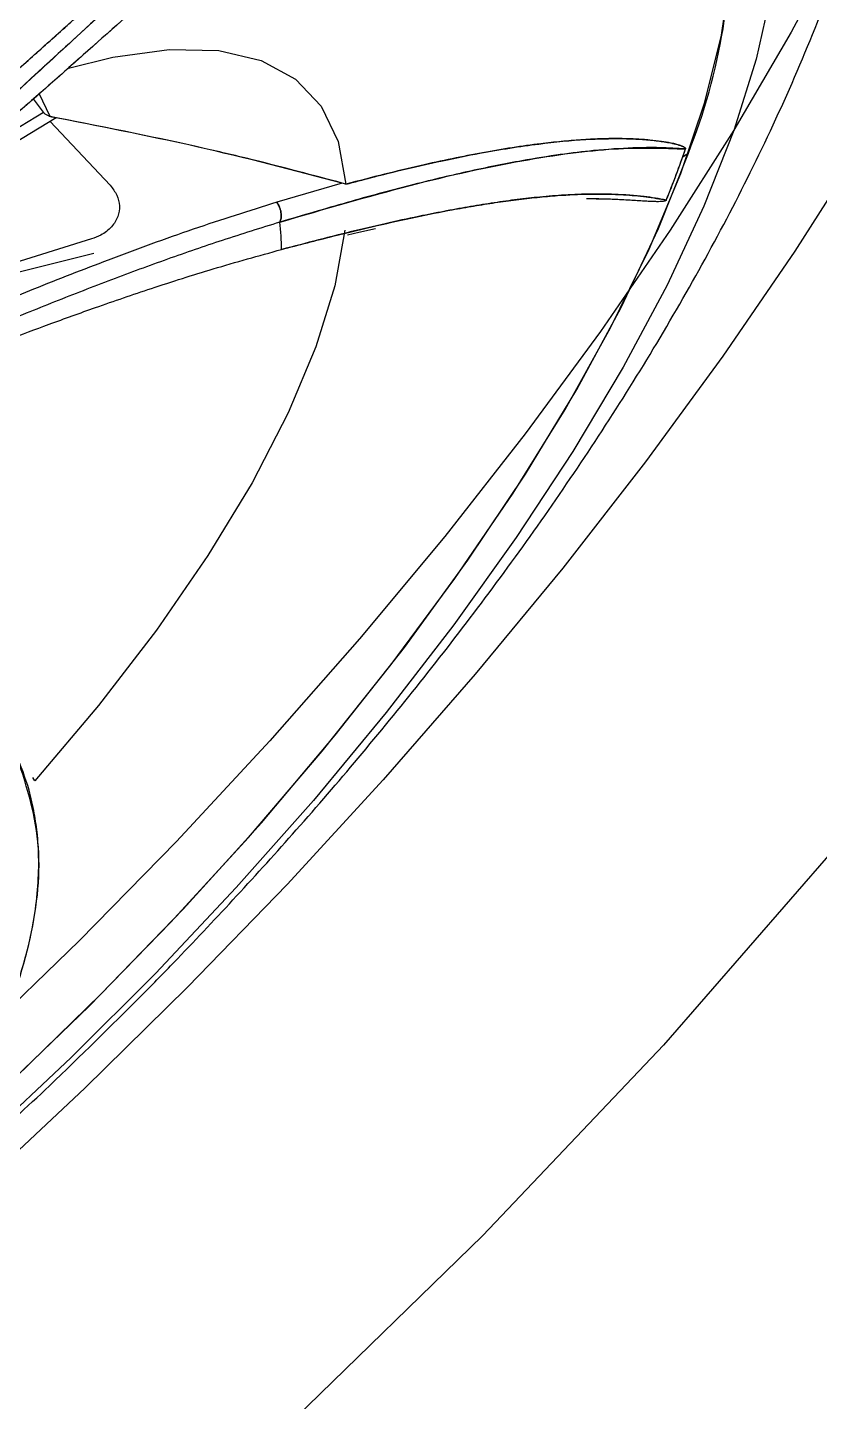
# Model space of a CAD drawing. Header units: inches. Extents: x -1 to 81, y -22 to 129.
# Drawn here: x 14.871 to 15.978, y 65.889 to 67.81 of the extents above; entities that cross this region are included whole.
import ezdxf

# ---------------------------------------------------------------- set-up
doc = ezdxf.new("R2010")
doc.units = ezdxf.units.IN
doc.header["$MEASUREMENT"] = 0
doc.layers.add('1', color=4, linetype='Continuous')

# ---------------------------------------------------------------- blocks, each defined once
blk = doc.blocks.new('2020 HS PILLOW')
at = {"layer": '1', "color": 2}
for points, knots in [([(5.8034, -0.0127), (5.5758, -0.0117), (5.1207, -0.0097), (4.4379, -0.0073), (3.7551, -0.0052), (3.0724, -0.0034), (2.3896, -0.0021), (1.7069, -0.001), (1.0241, -0.0003), (0.3414, 0), (-0.3414, 0), (-1.0241, -0.0003), (-1.7069, -0.001), (-2.3896, -0.0021), (-3.0724, -0.0034), (-3.7551, -0.0052), (-4.4379, -0.0073), (-5.1207, -0.0097), (-5.5758, -0.0117), (-5.8034, -0.0127)], [0, 0, 0, 0, 0.058824, 0.117648, 0.176472, 0.235295, 0.294119, 0.352942, 0.411765, 0.470588, 0.529412, 0.588235, 0.647058, 0.705881, 0.764705, 0.823528, 0.882352, 0.941176, 1, 1, 1, 1]), ([(5.8027, -0.0093), (4.0523, -0.005), (0.1838, 0.0045), (-3.6846, -0.0044), (-5.8027, -0.0093)], [0, 0, 0, 0, 0.452479, 1, 1, 1, 1]), ([(-5.1105, -0.9929), (-5.0125, -0.992), (-4.8162, -0.9901), (-4.5213, -0.9874), (-4.2256, -0.9849), (-3.929, -0.9826), (-3.6317, -0.9804), (-3.3335, -0.9784), (-3.0345, -0.9766), (-2.7347, -0.9749), (-2.4341, -0.9734), (-2.1327, -0.9721), (-1.8304, -0.9709), (-1.5274, -0.9699), (-1.2235, -0.9691), (-0.9188, -0.9685), (-0.6132, -0.968), (-0.3069, -0.9677), (0.0908, -0.9676), (0.5785, -0.9679), (1.1551, -0.9689), (1.7288, -0.9705), (2.2996, -0.9727), (2.8674, -0.9755), (3.4323, -0.979), (3.9943, -0.983), (4.5534, -0.9876), (4.9251, -0.9912), (5.1105, -0.9929)], [0, 0, 0, 0, 0.028776, 0.057631, 0.086566, 0.11558, 0.144673, 0.173846, 0.203098, 0.232429, 0.26184, 0.291331, 0.320902, 0.350552, 0.380282, 0.410091, 0.439981, 0.46995, 0.5, 0.556693, 0.613101, 0.669223, 0.725062, 0.780616, 0.835887, 0.890874, 0.945579, 1, 1, 1, 1])]:
    blk.add_open_spline(points, degree=3, knots=knots, dxfattribs=at)
blk = doc.blocks.new('2026 PACE')
at = {"color": 8, "linetype": 'Continuous', "lineweight": 25}
blk.add_line((15.3408, 67.4633), (15.4642, 67.4944), dxfattribs=at)
at = {"color": 8, "linetype": 'Continuous', "lineweight": 25, "flags": 128}
blk.add_lwpolyline([(16.4111, 67.8591), (16.3901, 67.7655), (16.3587, 67.6656), (16.3587, 67.6656)], dxfattribs=at)
at = {"color": 8, "linetype": 'Continuous', "lineweight": 25}
for points, knots in [([(15.7199, 67.5655), (15.6811, 67.5533), (15.6044, 67.5292), (15.49, 67.4873), (15.3852, 67.4463), (15.2919, 67.4079), (15.2331, 67.3825), (15.2047, 67.3703)], [0, 0, 0, 0, 0.23749, 0.470692, 0.670391, 0.840251, 1, 1, 1, 1]), ([(15.7241, 67.5376), (15.6974, 67.5294), (15.646, 67.5134), (15.5671, 67.4861), (15.489, 67.4574), (15.4096, 67.4265), (15.3157, 67.3885), (15.2477, 67.3592), (15.2067, 67.3415)], [0, 0, 0, 0, 0.163946, 0.315278, 0.467646, 0.619723, 0.770778, 1, 1, 1, 1])]:
    blk.add_open_spline(points, degree=3, knots=knots, dxfattribs=at)
at = {"layer": '1', "color": 4, "linetype": 'Continuous', "lineweight": 25}
for p, q in [((15.3935, 67.6913), (15.3795, 67.7099)), ((15.403, 67.6851), (15.3878, 67.7173)), ((15.2863, 67.6261), (15.3935, 67.6913)), ((15.4115, 67.6835), (15.2924, 67.6115)), ((15.4028, 67.6785), (15.4869, 67.5891)), ((15.8113, 67.5922), (15.7199, 67.5655)), ((15.8113, 67.5922), (15.7199, 67.5655)), ((15.8164, 67.5907), (15.8113, 67.5922)), ((15.8164, 67.5907), (15.8113, 67.5922)), ((15.4606, 67.5142), (15.3372, 67.4756)), ((15.8187, 67.5197), (15.8346, 67.5236)), ((15.8346, 67.5236), (15.8576, 67.5287)), ((15.3814, 66.7567), (15.379, 66.7613))]:
    blk.add_line(p, q, dxfattribs=at)
at = {"layer": '1', "color": 3, "linetype": 'Continuous', "lineweight": 25, "flags": 128}
for points in [[(16.4972, 66.6591), (16.2603, 66.3872), (16.008, 66.121), (15.7457, 65.8659), (15.4731, 65.6211), (15.1954, 65.3913), (14.9175, 65.1808), (14.6393, 64.9893), (14.3658, 64.8206), (14.0976, 64.6761), (13.8392, 64.5582), (13.5954, 64.469), (13.3657, 64.4092), (13.1559, 64.3803), (12.9699, 64.3825), (12.8086, 64.4165), (12.6752, 64.4813)], [(16.536, 67.6417), (16.4439, 67.4971), (16.3435, 67.3505), (16.2352, 67.2025), (16.1195, 67.054), (15.9971, 66.9056), (15.8685, 66.758), (15.7343, 66.6119), (15.5951, 66.4681), (15.4516, 66.3271), (15.3045, 66.1897), (15.1545, 66.0565), (15.0023, 65.9281), (14.8487, 65.8053)], [(16.51, 67.9369), (16.4389, 67.8033), (16.3587, 67.6663), (16.2697, 67.5266), (16.1723, 67.3849), (16.0672, 67.2419), (15.9547, 67.0984), (15.8355, 66.9551), (15.7103, 66.8127), (15.5795, 66.6719), (15.444, 66.5335), (15.3043, 66.3982), (15.1613, 66.2667), (15.0155, 66.1395), (14.8679, 66.0175), (14.719, 65.9011), (14.5697, 65.7911)]]:
    blk.add_lwpolyline(points, dxfattribs=at)
at = {"layer": '1', "color": 4, "linetype": 'Continuous', "lineweight": 25, "flags": 128}
for points in [[(14.718, 65.8351), (14.8434, 65.9211), (14.9691, 66.0142), (15.0943, 66.1135), (15.2181, 66.2185), (15.3394, 66.3281), (15.4575, 66.4418), (15.5714, 66.5586), (15.6802, 66.6777), (15.7833, 66.7981), (15.8798, 66.9191), (15.9689, 67.0396), (16.0502, 67.1588), (16.1229, 67.2759), (16.1864, 67.3899), (16.2405, 67.5), (16.2845, 67.6054), (16.3183, 67.7054), (16.3415, 67.7991), (16.3541, 67.8859), (16.3558, 67.9651), (16.3523, 68.0035)], [(15.4266, 67.7524), (15.4905, 67.7682), (15.5695, 67.779), (15.639, 67.7774), (15.6981, 67.7635), (15.746, 67.7374), (15.782, 67.6996), (15.8056, 67.6504), (15.8164, 67.5907)], [(15.4266, 67.7524), (15.4905, 67.7682), (15.5695, 67.779), (15.639, 67.7774), (15.6981, 67.7635), (15.746, 67.7374), (15.782, 67.6996), (15.8056, 67.6504), (15.8164, 67.5907)], [(16.3587, 67.6656), (16.3169, 67.5601), (16.2653, 67.4496), (16.204, 67.3351), (16.1336, 67.2172), (16.0545, 67.0968), (15.9672, 66.9748), (15.8725, 66.852), (15.7709, 66.7293), (15.6632, 66.6075), (15.5501, 66.4875), (15.4324, 66.3701), (15.311, 66.2562), (15.1867, 66.1465), (15.0603, 66.0418), (14.9328, 65.9429), (14.8051, 65.8505), (14.6779, 65.7651), (14.5524, 65.6875), (14.4292, 65.618), (14.3093, 65.5573), (14.1936, 65.5058), (14.0827, 65.4638), (14.0709, 65.4597)], [(14.7254, 65.84), (14.8526, 65.9277), (14.9801, 66.0226), (15.1069, 66.1239), (15.2322, 66.2308), (15.3548, 66.3426), (15.474, 66.4583), (15.5888, 66.5771), (15.6982, 66.6981), (15.8016, 66.8204), (15.8981, 66.943), (15.9869, 67.065), (16.0674, 67.1855), (16.139, 67.3036), (16.2011, 67.4183), (16.2533, 67.5287), (16.2951, 67.6342)], [(15.815, 67.5265), (15.8011, 67.4488), (15.7746, 67.3632), (15.7357, 67.271), (15.6852, 67.1734), (15.6235, 67.0718), (15.5517, 66.9675), (15.4706, 66.862), (15.3814, 66.7567)], [(15.815, 67.5265), (15.8011, 67.4488), (15.7746, 67.3632), (15.7357, 67.271), (15.6852, 67.1734), (15.6235, 67.0718), (15.5517, 66.9675), (15.4706, 66.862), (15.3814, 66.7567)]]:
    blk.add_lwpolyline(points, dxfattribs=at)
at = {"layer": '1', "color": 4, "linetype": 'Continuous', "lineweight": 25}
for centre, radius, start, end in [((15.5105, 67.9468), 0.8446, 338.2724, 2.804), ((14.829, 68.1485), 1.5481, 337.9946, 340.82), ((14.8097, 68.156), 1.5688, 338.0059, 340.3676), ((14.9303, 68.1122), 1.4405, 340.395, 340.8597), ((15.0727, 69.4469), 2.1864, 303.7458, 303.9935), ((15.4383, 67.5019), 0.288, 359.4952, 7.1196)]:
    blk.add_arc(centre, radius, start, end, dxfattribs=at)
at = {"layer": '1', "color": 3, "linetype": 'Continuous', "lineweight": 25}
for points, knots in [([(20.349, 66.7119), (20.2809, 66.7798), (20.2133, 66.8479), (20.0781, 66.9844), (20.0107, 67.0527), (19.8088, 67.2577), (19.6747, 67.3944), (19.2741, 67.8038), (19.0096, 68.0759), (18.4875, 68.6136), (18.2301, 68.8793), (17.7242, 69.4006), (17.4758, 69.6562), (16.9899, 70.1543), (16.7523, 70.3967), (16.2899, 70.8664), (16.0652, 71.0935), (15.6315, 71.5302), (15.4225, 71.7398), (15.1232, 72.0392), (15.0257, 72.1365), (14.8834, 72.2785), (14.8366, 72.3252), (14.7443, 72.4171), (14.699, 72.4623), (14.6541, 72.5069)], [0, 0, 0, 0, 0.03125, 0.03125, 0.0625, 0.0625, 0.125, 0.125, 0.25, 0.25, 0.375, 0.375, 0.5, 0.5, 0.625, 0.625, 0.75, 0.75, 0.875, 0.875, 0.9375, 0.9375, 0.96875, 0.96875, 1, 1, 1, 1]), ([(20.9135, 66.4951), (20.8845, 66.5241), (20.8268, 66.5818), (20.7407, 66.6681), (20.6552, 66.7536), (20.5704, 66.8383), (20.4461, 66.9625), (20.2766, 67.132), (20.001, 67.4075), (19.6482, 67.7604), (19.2389, 68.1697), (18.8233, 68.5854), (18.4266, 68.982), (18.0257, 69.3829), (17.6485, 69.76), (17.2657, 70.143), (16.9192, 70.4893), (16.5553, 70.8535), (16.2545, 71.1541), (15.9966, 71.412), (15.8213, 71.5872), (15.6778, 71.7308), (15.5663, 71.8423), (15.4767, 71.9319), (15.3997, 72.0089), (15.3246, 72.0839), (15.2515, 72.1571), (15.1801, 72.2284), (15.1107, 72.2979), (15.043, 72.3656), (14.999, 72.4096), (14.9772, 72.4314)], [0, 0, 0, 0, 0.01267, 0.025255, 0.037755, 0.05017, 0.0625, 0.092453, 0.125, 0.184687, 0.250001, 0.309861, 0.375001, 0.434566, 0.500001, 0.557871, 0.625, 0.677225, 0.75, 0.78949, 0.823488, 0.851991, 0.875, 0.891252, 0.907324, 0.923217, 0.938931, 0.954466, 0.969823, 0.985001, 1, 1, 1, 1]), ([(20.347, 66.7102), (20.3128, 66.7438), (20.2443, 66.8109), (20.1077, 66.9453), (19.8685, 67.1802), (19.3897, 67.6483), (18.708, 68.3097), (18.0379, 68.9555), (17.5139, 69.4594), (16.9997, 69.9534), (16.3783, 70.5506), (15.6772, 71.2273), (15.1379, 71.7513), (14.788, 72.093), (14.6254, 72.2526), (14.5408, 72.3356), (14.4945, 72.3811), (14.4671, 72.408), (14.4582, 72.4168)], [0, 0, 0, 0, 0.015626, 0.031251, 0.062502, 0.125005, 0.250009, 0.375013, 0.437515, 0.500017, 0.625019, 0.750011, 0.875002, 0.937496, 0.968748, 0.981249, 0.99393, 1, 1, 1, 1]), ([(15.4118, 61.0338), (15.4902, 61.1319), (15.7458, 61.4483), (16.1879, 61.9756), (16.9322, 62.8195), (17.9019, 63.8394), (19.125, 65.0034), (20.0768, 65.8227), (20.6156, 66.2582), (20.7179, 66.3399)], [0.3610422, 0.3610422, 0.3610422, 0.3610422, 0.375, 0.40625, 0.4375, 0.5, 0.5625, 0.625, 0.6395624, 0.6395624, 0.6395624, 0.6395624])]:
    blk.add_open_spline(points, degree=3, knots=knots, dxfattribs=at)
at = {"layer": '1', "color": 4, "linetype": 'Continuous', "lineweight": 25}
for points, knots in [([(16.2736, 68.8871), (16.2673, 68.889), (16.2278, 68.9009), (16.1389, 68.9041), (16.0084, 68.896), (15.8503, 68.865), (15.6652, 68.8081), (15.4532, 68.7199), (15.2337, 68.6084), (15.006, 68.4741), (14.7689, 68.3154), (14.5441, 68.1471), (14.3366, 67.977), (14.1492, 67.8111), (13.9655, 67.6358), (13.7885, 67.4536), (13.6212, 67.2675), (13.466, 67.0804), (13.3252, 66.8952), (13.1874, 66.6961), (13.0603, 66.4878), (12.9496, 66.2753), (12.8995, 66.1465), (12.8748, 66.0832)], [0, 0, 0, 0, 0.008425, 0.053727, 0.098553, 0.142681, 0.199572, 0.254911, 0.308587, 0.36226, 0.417599, 0.474493, 0.518622, 0.563447, 0.608749, 0.654294, 0.699838, 0.74514, 0.789965, 0.834094, 0.890985, 0.946325, 1, 1, 1, 1]), ([(15.4021, 66.3305), (15.445, 66.372), (15.5055, 66.4305), (15.5922, 66.5194), (15.6651, 66.5966), (15.7496, 66.6901), (15.8354, 66.7897), (15.9219, 66.8955), (16.0074, 67.0061), (16.0907, 67.1208), (16.1711, 67.2393), (16.2478, 67.3613), (16.3201, 67.4869), (16.3875, 67.6162), (16.449, 67.7494), (16.5034, 67.8861), (16.5494, 68.0249), (16.5849, 68.1641), (16.6075, 68.2796), (16.614, 68.3493), (16.6162, 68.372)], [0, 0, 0, 0, 0.067583, 0.095234, 0.141068, 0.188609, 0.239625, 0.292922, 0.348102, 0.404894, 0.463169, 0.522899, 0.584117, 0.646875, 0.711146, 0.776662, 0.842485, 0.907168, 0.969707, 1, 1, 1, 1]), ([(14.4022, 67.3829), (14.4419, 67.42), (14.4974, 67.4719), (14.5808, 67.5454), (14.6519, 67.6062), (14.7371, 67.676), (14.8268, 67.7462), (14.9205, 67.816), (15.0166, 67.8837), (15.1139, 67.9484), (15.2113, 68.0092), (15.308, 68.0653), (15.4032, 68.1163), (15.4961, 68.1618), (15.5862, 68.2014), (15.6727, 68.2349), (15.7553, 68.2622), (15.8334, 68.2833), (15.9067, 68.2981), (15.9749, 68.3067), (16.0377, 68.3093), (16.0952, 68.306), (16.1472, 68.2967), (16.1942, 68.2817), (16.2358, 68.2596), (16.2644, 68.2396), (16.2767, 68.224), (16.2793, 68.2208)], [0, 0, 0, 0, 0.052909, 0.07391, 0.10874, 0.144687, 0.183037, 0.22282, 0.263635, 0.305159, 0.34716, 0.38946, 0.43192, 0.474433, 0.516909, 0.559278, 0.601485, 0.643494, 0.685293, 0.726909, 0.768425, 0.810005, 0.851948, 0.894796, 0.939446, 0.987282, 1, 1, 1, 1]), ([(16.0012, 68.2609), (15.9689, 68.2325), (15.9106, 68.1811), (15.8449, 68.1231), (15.8067, 68.0894), (15.7903, 68.0748), (15.7751, 68.0614), (15.7614, 68.0492), (15.749, 68.0382), (15.7041, 67.9984), (15.6265, 67.9293), (15.5166, 67.8313), (15.4094, 67.7358), (15.3404, 67.6755), (15.3061, 67.6456)], [0, 0, 0, 0, 0.143681, 0.258946, 0.284439, 0.307979, 0.329566, 0.3492, 0.36688, 0.382606, 0.540573, 0.696139, 0.849289, 1, 1, 1, 1]), ([(16.0012, 68.2609), (15.9771, 68.2397), (15.9235, 68.1925), (15.8447, 68.123), (15.7649, 68.0524), (15.6929, 67.9884), (15.6166, 67.9205), (15.538, 67.8503), (15.4582, 67.7793), (15.3809, 67.7108), (15.3319, 67.6681), (15.3061, 67.6456)], [0, 0, 0, 0, 0.107424, 0.238431, 0.34234, 0.449844, 0.54517, 0.666079, 0.783931, 0.886397, 1, 1, 1, 1]), ([(15.9424, 68.258), (15.8852, 68.2057), (15.7709, 68.1014), (15.594, 67.9391), (15.4177, 67.7759), (15.3055, 67.6737), (15.2493, 67.6226)], [0, 0, 0, 0, 0.250185, 0.500172, 0.750054, 1, 1, 1, 1]), ([(15.9424, 68.258), (15.9252, 68.2422), (15.8862, 68.2066), (15.8211, 68.1472), (15.7472, 68.0796), (15.6654, 68.0047), (15.5712, 67.9179), (15.4688, 67.8235), (15.358, 67.7212), (15.2872, 67.6569), (15.2493, 67.6226)], [0, 0, 0, 0, 0.076042, 0.171909, 0.282488, 0.393719, 0.52075, 0.682832, 0.830704, 1, 1, 1, 1]), ([(15.3157, 67.7133), (15.342, 67.7368), (15.3892, 67.779), (15.454, 67.837), (15.5088, 67.8859), (15.5591, 67.9306), (15.6053, 67.9714), (15.6473, 68.0084), (15.6849, 68.0412), (15.7222, 68.0736), (15.7652, 68.1109), (15.8104, 68.1497), (15.8542, 68.1868), (15.8875, 68.2148), (15.9116, 68.2346), (15.9276, 68.2475), (15.9367, 68.2545), (15.9406, 68.2571), (15.9419, 68.2578), (15.9422, 68.2579), (15.9424, 68.258)], [0, 0, 0, 0, 0.129192, 0.232247, 0.31224, 0.390926, 0.471292, 0.530715, 0.589837, 0.648641, 0.707111, 0.793751, 0.863677, 0.916276, 0.953866, 0.980045, 0.99375, 0.997767, 0.999092, 1, 1, 1, 1]), ([(15.3157, 67.7133), (15.3324, 67.7282), (15.3651, 67.7575), (15.4137, 67.8009), (15.461, 67.8432), (15.508, 67.8851), (15.5557, 67.9275), (15.6004, 67.967), (15.6418, 68.0035), (15.6798, 68.0368), (15.7181, 68.0701), (15.7568, 68.1037), (15.7949, 68.1364), (15.8301, 68.1664), (15.8605, 68.1921), (15.8922, 68.2186), (15.9174, 68.2395), (15.9353, 68.2534), (15.9402, 68.2568), (15.9416, 68.2577), (15.9421, 68.2579), (15.9423, 68.258), (15.9424, 68.258)], [0, 0, 0, 0, 0.082507, 0.161152, 0.235824, 0.31015, 0.385664, 0.462423, 0.5218, 0.581626, 0.641914, 0.702681, 0.76537, 0.822714, 0.87059, 0.910727, 0.974984, 0.992345, 0.99734, 0.998943, 0.999534, 1, 1, 1, 1]), ([(15.3935, 67.6913), (15.3937, 67.691), (15.3941, 67.6903), (15.3959, 67.6888), (15.3994, 67.687), (15.4049, 67.6849), (15.4093, 67.684), (15.4115, 67.6835)], [0, 0, 0, 0, 0.106105, 0.220828, 0.465535, 0.730774, 1, 1, 1, 1]), ([(15.8113, 67.5922), (15.7444, 67.6097), (15.6103, 67.6448), (15.4722, 67.6716), (15.403, 67.6851)], [0, 0, 0, 0, 0.4986324, 1, 1, 1, 1]), ([(15.8113, 67.5922), (15.7704, 67.6031), (15.7064, 67.6202), (15.5735, 67.6515), (15.4806, 67.6699), (15.4115, 67.6835)], [0, 0, 0, 0, 0.312274, 0.48796, 1, 1, 1, 1]), ([(15.8164, 67.5907), (15.8402, 67.5969), (15.887, 67.6091), (15.949, 67.6232), (16.0015, 67.6338), (16.0461, 67.6414), (16.0967, 67.6486), (16.1496, 67.6536), (16.1955, 67.6548), (16.2275, 67.6537), (16.2495, 67.6518), (16.269, 67.6488), (16.2824, 67.6457), (16.2894, 67.6425), (16.2909, 67.6411), (16.2912, 67.6405), (16.2912, 67.6402), (16.2911, 67.64), (16.2911, 67.6399)], [0, 0, 0, 0, 0.112091, 0.22063, 0.312758, 0.391708, 0.471316, 0.612623, 0.731746, 0.800796, 0.862349, 0.91627, 0.976401, 0.992688, 0.997417, 0.998958, 0.999537, 1, 1, 1, 1]), ([(16.2911, 67.6399), (16.2911, 67.64), (16.2912, 67.6402), (16.2912, 67.6404), (16.291, 67.641), (16.2896, 67.6424), (16.2833, 67.6454), (16.2723, 67.6481), (16.2569, 67.6507), (16.2404, 67.6526), (16.22, 67.654), (16.1968, 67.6546), (16.1715, 67.6542), (16.1452, 67.6528), (16.1177, 67.6505), (16.0858, 67.647), (16.0494, 67.6419), (16.0081, 67.6349), (15.9651, 67.6265), (15.9194, 67.6165), (15.87, 67.6047), (15.8346, 67.5954), (15.8164, 67.5907)], [0, 0, 0, 0, 0.000424, 0.000953, 0.002361, 0.006672, 0.021485, 0.076007, 0.1158, 0.163488, 0.218903, 0.281854, 0.342455, 0.402831, 0.46299, 0.52294, 0.602159, 0.67985, 0.756079, 0.833442, 0.914786, 1, 1, 1, 1]), ([(15.7241, 67.5376), (15.7866, 67.5559), (15.9115, 67.5923), (16.0667, 67.6262), (16.1967, 67.6433), (16.2596, 67.6411), (16.2911, 67.6399)], [0, 0, 0, 0, 0.249946, 0.499828, 0.749815, 1, 1, 1, 1]), ([(16.2911, 67.6399), (16.2794, 67.6407), (16.2566, 67.6421), (16.2141, 67.6416), (16.168, 67.6385), (16.1158, 67.6323), (16.0577, 67.623), (15.9882, 67.609), (15.9063, 67.5893), (15.8193, 67.5658), (15.7559, 67.547), (15.7241, 67.5376)], [0, 0, 0, 0, 0.097963, 0.189912, 0.309855, 0.402131, 0.500112, 0.62854, 0.750018, 0.87499, 1, 1, 1, 1]), ([(15.4869, 67.5891), (15.4903, 67.5846), (15.4973, 67.5756), (15.5007, 67.5602), (15.4983, 67.5448), (15.4895, 67.5304), (15.4761, 67.5197), (15.4651, 67.5158), (15.4606, 67.5142)], [0, 0, 0, 0, 0.161416, 0.322613, 0.489718, 0.670379, 0.864807, 1, 1, 1, 1]), ([(15.7264, 67.4994), (15.7505, 67.5057), (15.7966, 67.5177), (15.8587, 67.5327), (15.9143, 67.545), (15.9589, 67.5539), (15.9955, 67.5603), (16.0254, 67.5651), (16.055, 67.5691), (16.0842, 67.5725), (16.1188, 67.5755), (16.1604, 67.5774), (16.2012, 67.5765), (16.2367, 67.5734), (16.2551, 67.5701), (16.2643, 67.5685)], [0, 0, 0, 0, 0.0978014, 0.1865554, 0.2672393, 0.3488641, 0.3989655, 0.4508316, 0.5045081, 0.560042, 0.6174808, 0.7121074, 0.8292958, 0.9141473, 1, 1, 1, 1]), ([(16.2643, 67.5685), (16.2542, 67.5703), (16.2322, 67.5741), (16.1966, 67.5767), (16.1591, 67.5771), (16.1242, 67.5758), (16.0895, 67.573), (16.0565, 67.5694), (16.0241, 67.5649), (15.9912, 67.5596), (15.9578, 67.5536), (15.9052, 67.5432), (15.8303, 67.5264), (15.761, 67.5084), (15.7264, 67.4994)], [0, 0, 0, 0, 0.093709, 0.203484, 0.281445, 0.361964, 0.432567, 0.492881, 0.551489, 0.608449, 0.663815, 0.717642, 0.859157, 1, 1, 1, 1]), ([(16.2318, 67.5671), (16.2315, 67.5671), (16.2248, 67.5675), (16.2099, 67.5685), (16.1843, 67.5697), (16.1645, 67.5702), (16.153, 67.5701), (16.1529, 67.5701)], [0, 0, 0, 0, 0.013046, 0.276325, 0.596861, 0.999184, 1, 1, 1, 1]), ([(16.2643, 67.5685), (16.2643, 67.5684), (16.2642, 67.5684), (16.2642, 67.5682), (16.2641, 67.5681), (16.264, 67.568), (16.2639, 67.5679), (16.2637, 67.5677), (16.2633, 67.5675), (16.2626, 67.5672), (16.2597, 67.5664), (16.256, 67.5663), (16.2506, 67.5662), (16.2451, 67.5664), (16.2387, 67.5667), (16.2291, 67.5673), (16.2159, 67.5681), (16.1982, 67.5691), (16.1776, 67.5699), (16.1622, 67.57), (16.1542, 67.5701)], [0, 0, 0, 0, 0.000724, 0.001371, 0.001971, 0.002567, 0.003197, 0.003899, 0.005605, 0.010565, 0.017855, 0.071589, 0.115451, 0.168928, 0.231966, 0.304489, 0.44698, 0.611002, 0.796015, 1, 1, 1, 1]), ([(15.7241, 67.5376), (15.7248, 67.5394), (15.7259, 67.5421), (15.7261, 67.5471), (15.7257, 67.5511), (15.7248, 67.5553), (15.723, 67.5604), (15.7211, 67.5635), (15.7199, 67.5655)], [0, 0, 0, 0, 0.241088, 0.371167, 0.503762, 0.635799, 0.764277, 1, 1, 1, 1]), ([(15.7199, 67.5655), (15.7211, 67.5635), (15.7231, 67.5603), (15.7248, 67.5552), (15.7257, 67.551), (15.7261, 67.547), (15.7259, 67.5421), (15.7248, 67.5394), (15.7241, 67.5376)], [0, 0, 0, 0, 0.238394, 0.367677, 0.499999, 0.632322, 0.761605, 1, 1, 1, 1]), ([(16.2643, 67.5685), (16.2642, 67.5684), (16.2642, 67.5683), (16.2641, 67.5681), (16.264, 67.568), (16.2639, 67.5679), (16.2637, 67.5678), (16.2633, 67.5675), (16.2626, 67.5672), (16.2613, 67.5668), (16.2604, 67.5668), (16.2598, 67.5667)], [0, 0, 0, 0, 0.0382097, 0.0550219, 0.0716331, 0.089176, 0.1086215, 0.1557786, 0.2926952, 0.4939419, 1, 1, 1, 1]), ([(15.2213, 67.3256), (15.235, 67.3311), (15.2615, 67.3417), (15.3024, 67.3576), (15.3488, 67.3754), (15.4042, 67.396), (15.4713, 67.4202), (15.548, 67.4464), (15.6354, 67.4743), (15.6947, 67.4907), (15.7264, 67.4994)], [0, 0, 0, 0, 0.077905, 0.150178, 0.233656, 0.344485, 0.470875, 0.625514, 0.799986, 1, 1, 1, 1]), ([(15.2441, 66.2459), (15.2736, 66.2952), (15.3325, 66.3939), (15.3806, 66.5379), (15.3949, 66.6742), (15.3685, 66.7544), (15.3553, 66.7946)], [0, 0, 0, 0, 0.250185, 0.500172, 0.750054, 1, 1, 1, 1]), ([(15.2441, 66.2459), (15.2693, 66.2874), (15.3133, 66.3602), (15.3563, 66.4637), (15.3773, 66.5399), (15.3856, 66.5989), (15.3876, 66.6408), (15.3859, 66.6782), (15.3811, 66.7123), (15.3726, 66.7506), (15.3619, 66.7777), (15.3553, 66.7946)], [0, 0, 0, 0, 0.210546, 0.368628, 0.533185, 0.613167, 0.691442, 0.768096, 0.827975, 0.892833, 1, 1, 1, 1]), ([(13.2924, 65.2219), (13.3226, 65.2233), (13.4009, 65.2271), (13.5276, 65.2459), (13.6745, 65.2769), (13.8247, 65.3202), (13.9752, 65.3739), (14.1232, 65.4364), (14.2671, 65.5059), (14.4071, 65.5812), (14.5433, 65.6617), (14.676, 65.7467), (14.8046, 65.8353), (14.9277, 65.926), (15.0431, 66.016), (15.1416, 66.0972), (15.2284, 66.1717), (15.3123, 66.2463), (15.3704, 66.3008), (15.4021, 66.3305)], [0, 0, 0, 0, 0.039963, 0.103615, 0.170864, 0.240979, 0.312136, 0.381873, 0.44976, 0.515879, 0.580398, 0.643437, 0.704969, 0.764649, 0.821232, 0.873136, 0.910132, 0.950924, 1, 1, 1, 1])]:
    blk.add_open_spline(points, degree=3, knots=knots, dxfattribs=at)
at = {"layer": '1', "color": 3, "rotation": 224.9999999999999}
blk.add_blockref('2020 HS PILLOW', (12.7586, 68.8035), dxfattribs=at)

msp = doc.modelspace()

# ---------------------------------------------------------------- block references
msp.add_blockref('2026 PACE', (-0.5, 0))

doc.saveas('drawing.dxf')
